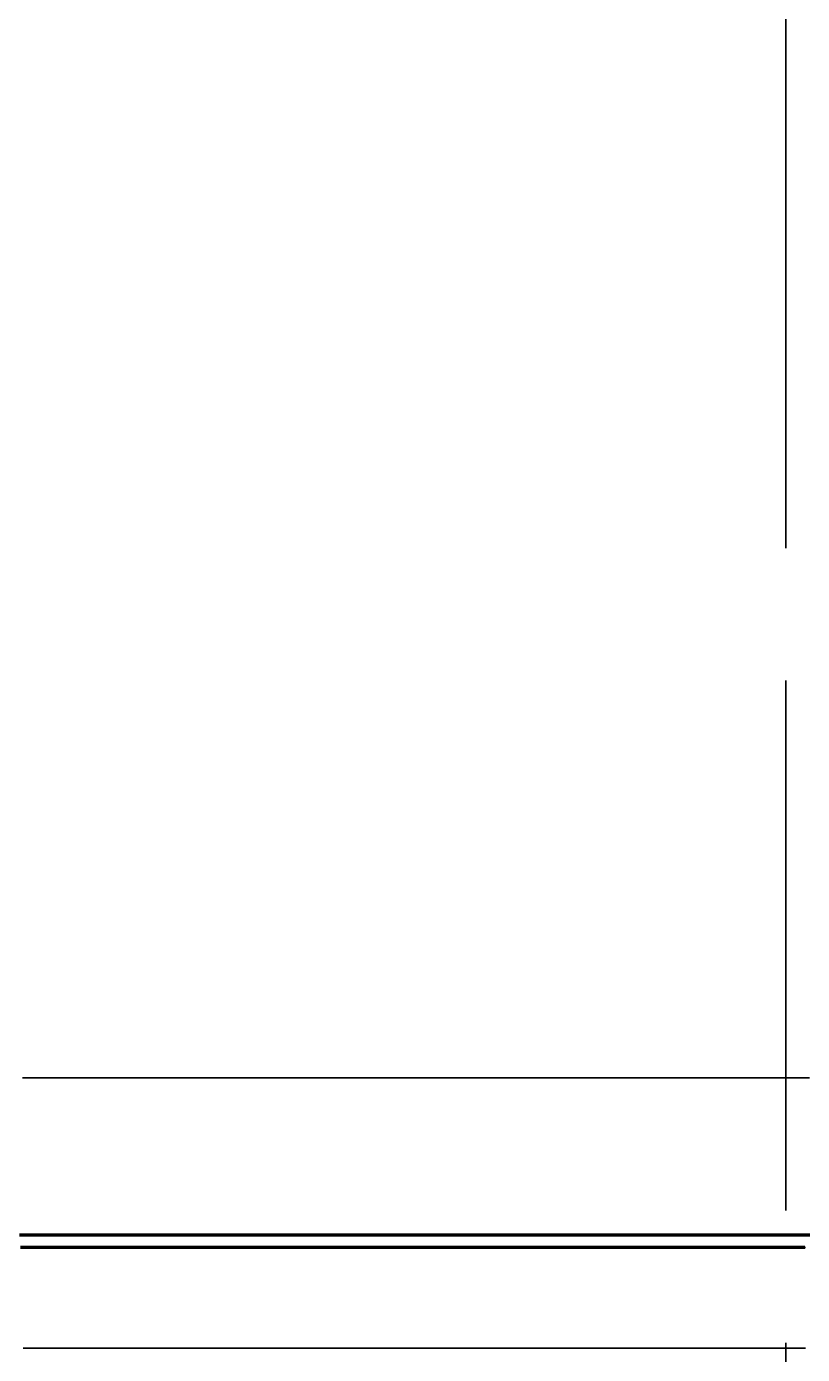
# Model space of a CAD drawing. Header units: millimetres. Extents: x 0 to 2382, y 0 to 420.
# Drawn here: x 282.48 to 288.34, y 228.6 to 238.62 of the extents above; entities that cross this region are included whole.
import ezdxf

# ---------------------------------------------------------------- set-up
doc = ezdxf.new("R2010")
doc.units = ezdxf.units.MM
doc.linetypes.add('IRAM-E-TRAZOS', pattern=[5, 4, -1])
doc.layers.add('01-VISIBLE', color=7, linetype='CONTINUOUS', lineweight=70)
doc.layers.add('02-OCULTA', color=4, linetype='IRAM-E-TRAZOS', lineweight=35)

msp = doc.modelspace()

# ---------------------------------------------------------------- linework, layer by layer
at = {"layer": '01-VISIBLE'}
for points in [[(282.43, 229.5), (282.494, 229.5), (282.558, 229.5), (282.622, 229.5), (282.686, 229.5), (282.75, 229.5), (282.815, 229.5), (282.879, 229.5), (282.943, 229.5), (283.007, 229.5), (283.071, 229.5), (283.136, 229.5), (283.2, 229.5), (283.264, 229.5), (283.328, 229.5), (283.392, 229.5), (283.457, 229.5), (283.521, 229.5), (283.585, 229.5), (283.649, 229.5), (283.713, 229.5), (283.778, 229.5), (283.842, 229.5), (283.906, 229.5), (283.97, 229.5), (284.034, 229.5), (284.098, 229.5), (284.163, 229.5), (284.227, 229.5), (284.291, 229.5), (284.355, 229.5), (284.419, 229.5), (284.484, 229.5), (284.548, 229.5), (284.612, 229.5), (284.676, 229.5), (284.74, 229.5), (284.805, 229.5), (284.869, 229.5), (284.933, 229.5), (284.997, 229.5), (285.061, 229.5), (285.126, 229.5), (285.19, 229.5), (285.254, 229.5), (285.318, 229.5), (285.382, 229.5), (285.446, 229.5), (285.511, 229.5), (285.575, 229.5), (285.639, 229.5), (285.703, 229.5), (285.767, 229.5), (285.832, 229.5), (285.896, 229.5), (285.96, 229.5), (286.024, 229.5), (286.088, 229.5), (286.153, 229.5), (286.217, 229.5), (286.281, 229.5), (286.345, 229.5), (286.409, 229.5), (286.473, 229.5), (286.538, 229.5), (286.602, 229.5), (286.666, 229.5), (286.73, 229.5), (286.794, 229.5), (286.859, 229.5), (286.923, 229.5), (286.987, 229.5), (287.051, 229.5), (287.115, 229.5), (287.18, 229.5), (287.244, 229.5), (287.308, 229.5), (287.372, 229.5), (287.436, 229.5), (287.501, 229.5), (287.565, 229.5), (287.629, 229.5), (287.693, 229.5), (287.757, 229.5), (287.821, 229.5), (287.886, 229.5), (287.95, 229.5), (288.014, 229.5), (288.078, 229.5), (288.142, 229.5), (288.207, 229.5), (288.271, 229.5), (288.335, 229.5), (288.399, 229.5)], [(288.357, 229.405), (288.293, 229.405), (288.229, 229.405), (288.166, 229.405), (288.102, 229.405), (288.038, 229.405), (287.975, 229.405), (287.911, 229.405), (287.848, 229.405), (287.784, 229.405), (287.72, 229.405), (287.657, 229.405), (287.593, 229.405), (287.529, 229.405), (287.466, 229.405), (287.402, 229.405), (287.338, 229.405), (287.275, 229.405), (287.211, 229.405), (287.147, 229.405), (287.084, 229.405), (287.02, 229.405), (286.956, 229.405), (286.893, 229.405), (286.829, 229.405), (286.765, 229.405), (286.702, 229.405), (286.638, 229.405), (286.574, 229.405), (286.511, 229.405), (286.447, 229.405), (286.383, 229.405), (286.32, 229.405), (286.256, 229.405), (286.192, 229.405), (286.129, 229.405), (286.065, 229.405), (286.001, 229.405), (285.938, 229.405), (285.874, 229.405), (285.81, 229.405), (285.747, 229.405), (285.683, 229.405), (285.619, 229.405), (285.556, 229.405), (285.492, 229.405), (285.428, 229.405), (285.365, 229.405), (285.301, 229.405), (285.237, 229.405), (285.174, 229.405), (285.11, 229.405), (285.046, 229.405), (284.983, 229.405), (284.919, 229.405), (284.855, 229.405), (284.792, 229.405), (284.728, 229.405), (284.664, 229.405), (284.601, 229.405), (284.537, 229.405), (284.474, 229.405), (284.41, 229.405), (284.346, 229.405), (284.283, 229.405), (284.219, 229.405), (284.155, 229.405), (284.092, 229.405), (284.028, 229.405), (283.964, 229.405), (283.901, 229.405), (283.837, 229.405), (283.773, 229.405), (283.71, 229.405), (283.646, 229.405), (283.582, 229.405), (283.519, 229.405), (283.455, 229.405), (283.391, 229.405), (283.328, 229.405), (283.264, 229.405), (283.2, 229.405), (283.137, 229.405), (283.073, 229.405), (283.009, 229.405), (282.946, 229.405), (282.882, 229.405), (282.818, 229.405), (282.755, 229.405), (282.691, 229.405), (282.627, 229.405), (282.564, 229.405), (282.5, 229.405), (282.436, 229.405)]]:
    msp.add_lwpolyline(points, dxfattribs=at)
at = {"layer": '02-OCULTA'}
msp.add_line((288.212, 219.685), (288.212, 312.118), dxfattribs=at)
for points in [[(288.361, 230.687), (288.311, 230.687), (288.261, 230.687), (288.211, 230.687), (288.161, 230.687), (288.111, 230.687), (288.061, 230.687), (288.011, 230.687), (287.961, 230.687), (287.911, 230.687), (287.86, 230.687), (287.81, 230.687), (287.76, 230.687), (287.71, 230.687), (287.66, 230.687), (287.61, 230.687), (287.56, 230.687), (287.51, 230.687), (287.46, 230.687), (287.41, 230.687), (287.36, 230.687), (287.31, 230.687), (287.26, 230.687), (287.21, 230.687), (287.16, 230.687), (287.109, 230.687), (287.059, 230.687), (287.009, 230.687), (286.959, 230.687), (286.909, 230.687), (286.859, 230.687), (286.809, 230.687), (286.759, 230.687), (286.709, 230.687), (286.659, 230.687), (286.609, 230.687), (286.559, 230.687), (286.509, 230.687), (286.459, 230.687), (286.409, 230.687), (286.358, 230.687), (286.308, 230.687), (286.258, 230.687), (286.208, 230.687), (286.158, 230.687), (286.108, 230.687), (286.058, 230.687), (286.008, 230.687), (285.958, 230.687), (285.908, 230.687), (285.858, 230.687), (285.808, 230.687), (285.758, 230.687), (285.708, 230.687), (285.658, 230.687), (285.607, 230.687), (285.557, 230.687), (285.507, 230.687), (285.457, 230.687), (285.407, 230.687), (285.357, 230.687), (285.307, 230.687), (285.257, 230.687), (285.207, 230.687), (285.157, 230.687), (285.107, 230.687), (285.057, 230.687), (285.007, 230.687), (284.957, 230.687), (284.907, 230.687), (284.857, 230.687), (284.806, 230.687), (284.756, 230.687), (284.706, 230.687), (284.656, 230.687), (284.606, 230.687), (284.556, 230.687), (284.506, 230.687), (284.456, 230.687), (284.406, 230.687), (284.356, 230.687), (284.306, 230.687), (284.256, 230.687), (284.206, 230.687), (284.156, 230.687), (284.106, 230.687), (284.055, 230.687), (284.005, 230.687), (283.955, 230.687), (283.905, 230.687), (283.855, 230.687), (283.805, 230.687), (283.755, 230.687), (283.705, 230.687), (283.655, 230.687), (283.605, 230.687), (283.555, 230.687), (283.505, 230.687), (283.455, 230.687), (283.405, 230.687), (283.355, 230.687), (283.304, 230.687), (283.254, 230.687), (283.204, 230.687), (283.154, 230.687), (283.104, 230.687), (283.054, 230.687), (283.004, 230.687), (282.954, 230.687), (282.904, 230.687), (282.854, 230.687), (282.804, 230.687), (282.754, 230.687), (282.704, 230.687), (282.654, 230.687), (282.604, 230.687), (282.553, 230.687), (282.503, 230.687), (282.453, 230.687)], [(282.456, 230.687), (282.549, 230.687), (282.642, 230.687), (282.734, 230.687), (282.827, 230.687), (282.92, 230.687), (283.013, 230.687), (283.105, 230.687), (283.198, 230.687), (283.291, 230.687), (283.384, 230.687), (283.476, 230.687), (283.569, 230.687), (283.662, 230.687), (283.755, 230.687), (283.847, 230.687), (283.94, 230.687), (284.033, 230.687), (284.126, 230.687), (284.218, 230.687), (284.311, 230.687), (284.404, 230.687), (284.497, 230.687), (284.589, 230.687), (284.682, 230.687), (284.775, 230.687), (284.868, 230.687), (284.96, 230.687), (285.053, 230.687), (285.146, 230.687), (285.239, 230.687), (285.331, 230.687), (285.424, 230.687), (285.517, 230.687), (285.61, 230.687), (285.702, 230.687), (285.795, 230.687), (285.888, 230.687), (285.981, 230.687), (286.073, 230.687), (286.166, 230.687), (286.259, 230.687), (286.352, 230.687), (286.444, 230.687), (286.537, 230.687), (286.63, 230.687), (286.723, 230.687), (286.815, 230.687), (286.908, 230.687), (287.001, 230.687), (287.094, 230.687), (287.186, 230.687), (287.279, 230.687), (287.372, 230.687), (287.465, 230.687), (287.557, 230.687), (287.65, 230.687), (287.743, 230.687), (287.836, 230.687), (287.928, 230.687), (288.021, 230.687), (288.114, 230.687), (288.207, 230.687), (288.299, 230.687), (288.392, 230.687)], [(288.362, 230.687), (288.312, 230.687), (288.262, 230.687), (288.212, 230.687), (288.162, 230.687), (288.112, 230.687), (288.062, 230.687), (288.012, 230.687), (287.962, 230.687), (287.912, 230.687), (287.862, 230.687), (287.812, 230.687), (287.762, 230.687), (287.712, 230.687), (287.662, 230.687), (287.612, 230.687), (287.562, 230.687), (287.512, 230.687), (287.462, 230.687), (287.412, 230.687), (287.362, 230.687), (287.312, 230.687), (287.262, 230.687), (287.212, 230.687), (287.162, 230.687), (287.112, 230.687), (287.062, 230.687), (287.012, 230.687), (286.962, 230.687), (286.912, 230.687), (286.862, 230.687), (286.812, 230.687), (286.762, 230.687), (286.712, 230.687), (286.662, 230.687), (286.612, 230.687), (286.562, 230.687), (286.512, 230.687), (286.462, 230.687), (286.412, 230.687), (286.362, 230.687), (286.312, 230.687), (286.262, 230.687), (286.212, 230.687), (286.162, 230.687), (286.112, 230.687), (286.062, 230.687), (286.012, 230.687), (285.962, 230.687), (285.912, 230.687), (285.862, 230.687), (285.812, 230.687), (285.762, 230.687), (285.712, 230.687), (285.662, 230.687), (285.612, 230.687), (285.562, 230.687), (285.512, 230.687), (285.462, 230.687), (285.412, 230.687), (285.362, 230.687), (285.312, 230.687), (285.262, 230.687), (285.212, 230.687), (285.162, 230.687), (285.112, 230.687), (285.062, 230.687), (285.012, 230.687), (284.962, 230.687), (284.912, 230.687), (284.862, 230.687), (284.812, 230.687), (284.762, 230.687), (284.712, 230.687), (284.662, 230.687), (284.612, 230.687), (284.562, 230.687), (284.512, 230.687), (284.462, 230.687), (284.412, 230.687), (284.362, 230.687), (284.312, 230.687), (284.262, 230.687), (284.212, 230.687), (284.162, 230.687), (284.112, 230.687), (284.062, 230.687), (284.012, 230.687), (283.962, 230.687), (283.912, 230.687), (283.862, 230.687), (283.812, 230.687), (283.762, 230.687), (283.712, 230.687), (283.662, 230.687), (283.612, 230.687), (283.562, 230.687), (283.512, 230.687), (283.462, 230.687), (283.412, 230.687), (283.362, 230.687), (283.312, 230.687), (283.262, 230.687), (283.212, 230.687), (283.162, 230.687), (283.112, 230.687), (283.062, 230.687), (283.012, 230.687), (282.962, 230.687), (282.912, 230.687), (282.862, 230.687), (282.812, 230.687), (282.762, 230.687), (282.712, 230.687), (282.662, 230.687), (282.612, 230.687), (282.562, 230.687), (282.512, 230.687), (282.462, 230.687)], [(282.468, 230.687), (282.563, 230.687), (282.659, 230.687), (282.754, 230.687), (282.849, 230.687), (282.944, 230.687), (283.039, 230.687), (283.134, 230.687), (283.229, 230.687), (283.324, 230.687), (283.42, 230.687), (283.515, 230.687), (283.61, 230.687), (283.705, 230.687), (283.8, 230.687), (283.895, 230.687), (283.99, 230.687), (284.085, 230.687), (284.181, 230.687), (284.276, 230.687), (284.371, 230.687), (284.466, 230.687), (284.561, 230.687), (284.656, 230.687), (284.751, 230.687), (284.846, 230.687), (284.942, 230.687), (285.037, 230.687), (285.132, 230.687), (285.227, 230.687), (285.322, 230.687), (285.417, 230.687), (285.512, 230.687), (285.607, 230.687), (285.703, 230.687), (285.798, 230.687), (285.893, 230.687), (285.988, 230.687), (286.083, 230.687), (286.178, 230.687), (286.273, 230.687), (286.368, 230.687), (286.464, 230.687), (286.559, 230.687), (286.654, 230.687), (286.749, 230.687), (286.844, 230.687), (286.939, 230.687), (287.034, 230.687), (287.129, 230.687), (287.225, 230.687), (287.32, 230.687), (287.415, 230.687), (287.51, 230.687), (287.605, 230.687), (287.7, 230.687), (287.795, 230.687), (287.89, 230.687), (287.986, 230.687), (288.081, 230.687), (288.176, 230.687), (288.271, 230.687), (288.366, 230.687)], [(288.361, 229.5), (288.311, 229.5), (288.261, 229.5), (288.211, 229.5), (288.161, 229.5), (288.111, 229.5), (288.061, 229.5), (288.011, 229.5), (287.961, 229.5), (287.911, 229.5), (287.86, 229.5), (287.81, 229.5), (287.76, 229.5), (287.71, 229.5), (287.66, 229.5), (287.61, 229.5), (287.56, 229.5), (287.51, 229.5), (287.46, 229.5), (287.41, 229.5), (287.36, 229.5), (287.31, 229.5), (287.26, 229.5), (287.21, 229.5), (287.16, 229.5), (287.109, 229.5), (287.059, 229.5), (287.009, 229.5), (286.959, 229.5), (286.909, 229.5), (286.859, 229.5), (286.809, 229.5), (286.759, 229.5), (286.709, 229.5), (286.659, 229.5), (286.609, 229.5), (286.559, 229.5), (286.509, 229.5), (286.459, 229.5), (286.409, 229.5), (286.358, 229.5), (286.308, 229.5), (286.258, 229.5), (286.208, 229.5), (286.158, 229.5), (286.108, 229.5), (286.058, 229.5), (286.008, 229.5), (285.958, 229.5), (285.908, 229.5), (285.858, 229.5), (285.808, 229.5), (285.758, 229.5), (285.708, 229.5), (285.658, 229.5), (285.607, 229.5), (285.557, 229.5), (285.507, 229.5), (285.457, 229.5), (285.407, 229.5), (285.357, 229.5), (285.307, 229.5), (285.257, 229.5), (285.207, 229.5), (285.157, 229.5), (285.107, 229.5), (285.057, 229.5), (285.007, 229.5), (284.957, 229.5), (284.907, 229.5), (284.857, 229.5), (284.806, 229.5), (284.756, 229.5), (284.706, 229.5), (284.656, 229.5), (284.606, 229.5), (284.556, 229.5), (284.506, 229.5), (284.456, 229.5), (284.406, 229.5), (284.356, 229.5), (284.306, 229.5), (284.256, 229.5), (284.206, 229.5), (284.156, 229.5), (284.106, 229.5), (284.055, 229.5), (284.005, 229.5), (283.955, 229.5), (283.905, 229.5), (283.855, 229.5), (283.805, 229.5), (283.755, 229.5), (283.705, 229.5), (283.655, 229.5), (283.605, 229.5), (283.555, 229.5), (283.505, 229.5), (283.455, 229.5), (283.405, 229.5), (283.355, 229.5), (283.304, 229.5), (283.254, 229.5), (283.204, 229.5), (283.154, 229.5), (283.104, 229.5), (283.054, 229.5), (283.004, 229.5), (282.954, 229.5), (282.904, 229.5), (282.854, 229.5), (282.804, 229.5), (282.754, 229.5), (282.704, 229.5), (282.654, 229.5), (282.604, 229.5), (282.553, 229.5), (282.503, 229.5), (282.453, 229.5)], [(288.361, 229.5), (288.311, 229.5), (288.261, 229.5), (288.211, 229.5), (288.161, 229.5), (288.111, 229.5), (288.061, 229.5), (288.011, 229.5), (287.961, 229.5), (287.911, 229.5), (287.86, 229.5), (287.81, 229.5), (287.76, 229.5), (287.71, 229.5), (287.66, 229.5), (287.61, 229.5), (287.56, 229.5), (287.51, 229.5), (287.46, 229.5), (287.41, 229.5), (287.36, 229.5), (287.31, 229.5), (287.26, 229.5), (287.21, 229.5), (287.16, 229.5), (287.109, 229.5), (287.059, 229.5), (287.009, 229.5), (286.959, 229.5), (286.909, 229.5), (286.859, 229.5), (286.809, 229.5), (286.759, 229.5), (286.709, 229.5), (286.659, 229.5), (286.609, 229.5), (286.559, 229.5), (286.509, 229.5), (286.459, 229.5), (286.409, 229.5), (286.358, 229.5), (286.308, 229.5), (286.258, 229.5), (286.208, 229.5), (286.158, 229.5), (286.108, 229.5), (286.058, 229.5), (286.008, 229.5), (285.958, 229.5), (285.908, 229.5), (285.858, 229.5), (285.808, 229.5), (285.758, 229.5), (285.708, 229.5), (285.658, 229.5), (285.607, 229.5), (285.557, 229.5), (285.507, 229.5), (285.457, 229.5), (285.407, 229.5), (285.357, 229.5), (285.307, 229.5), (285.257, 229.5), (285.207, 229.5), (285.157, 229.5), (285.107, 229.5), (285.057, 229.5), (285.007, 229.5), (284.957, 229.5), (284.907, 229.5), (284.857, 229.5), (284.806, 229.5), (284.756, 229.5), (284.706, 229.5), (284.656, 229.5), (284.606, 229.5), (284.556, 229.5), (284.506, 229.5), (284.456, 229.5), (284.406, 229.5), (284.356, 229.5), (284.306, 229.5), (284.256, 229.5), (284.206, 229.5), (284.156, 229.5), (284.106, 229.5), (284.055, 229.5), (284.005, 229.5), (283.955, 229.5), (283.905, 229.5), (283.855, 229.5), (283.805, 229.5), (283.755, 229.5), (283.705, 229.5), (283.655, 229.5), (283.605, 229.5), (283.555, 229.5), (283.505, 229.5), (283.455, 229.5), (283.405, 229.5), (283.355, 229.5), (283.304, 229.5), (283.254, 229.5), (283.204, 229.5), (283.154, 229.5), (283.104, 229.5), (283.054, 229.5), (283.004, 229.5), (282.954, 229.5), (282.904, 229.5), (282.854, 229.5), (282.804, 229.5), (282.754, 229.5), (282.704, 229.5), (282.654, 229.5), (282.604, 229.5), (282.553, 229.5), (282.503, 229.5), (282.453, 229.5)], [(282.456, 229.5), (282.549, 229.5), (282.642, 229.5), (282.734, 229.5), (282.827, 229.5), (282.92, 229.5), (283.013, 229.5), (283.105, 229.5), (283.198, 229.5), (283.291, 229.5), (283.384, 229.5), (283.476, 229.5), (283.569, 229.5), (283.662, 229.5), (283.755, 229.5), (283.847, 229.5), (283.94, 229.5), (284.033, 229.5), (284.126, 229.5), (284.218, 229.5), (284.311, 229.5), (284.404, 229.5), (284.497, 229.5), (284.589, 229.5), (284.682, 229.5), (284.775, 229.5), (284.868, 229.5), (284.96, 229.5), (285.053, 229.5), (285.146, 229.5), (285.239, 229.5), (285.331, 229.5), (285.424, 229.5), (285.517, 229.5), (285.61, 229.5), (285.702, 229.5), (285.795, 229.5), (285.888, 229.5), (285.981, 229.5), (286.073, 229.5), (286.166, 229.5), (286.259, 229.5), (286.352, 229.5), (286.444, 229.5), (286.537, 229.5), (286.63, 229.5), (286.723, 229.5), (286.815, 229.5), (286.908, 229.5), (287.001, 229.5), (287.094, 229.5), (287.186, 229.5), (287.279, 229.5), (287.372, 229.5), (287.465, 229.5), (287.557, 229.5), (287.65, 229.5), (287.743, 229.5), (287.836, 229.5), (287.928, 229.5), (288.021, 229.5), (288.114, 229.5), (288.207, 229.5), (288.299, 229.5), (288.392, 229.5)], [(288.362, 229.5), (288.312, 229.5), (288.262, 229.5), (288.212, 229.5), (288.162, 229.5), (288.112, 229.5), (288.062, 229.5), (288.012, 229.5), (287.962, 229.5), (287.912, 229.5), (287.862, 229.5), (287.812, 229.5), (287.762, 229.5), (287.712, 229.5), (287.662, 229.5), (287.612, 229.5), (287.562, 229.5), (287.512, 229.5), (287.462, 229.5), (287.412, 229.5), (287.362, 229.5), (287.312, 229.5), (287.262, 229.5), (287.212, 229.5), (287.162, 229.5), (287.112, 229.5), (287.062, 229.5), (287.012, 229.5), (286.962, 229.5), (286.912, 229.5), (286.862, 229.5), (286.812, 229.5), (286.762, 229.5), (286.712, 229.5), (286.662, 229.5), (286.612, 229.5), (286.562, 229.5), (286.512, 229.5), (286.462, 229.5), (286.412, 229.5), (286.362, 229.5), (286.312, 229.5), (286.262, 229.5), (286.212, 229.5), (286.162, 229.5), (286.112, 229.5), (286.062, 229.5), (286.012, 229.5), (285.962, 229.5), (285.912, 229.5), (285.862, 229.5), (285.812, 229.5), (285.762, 229.5), (285.712, 229.5), (285.662, 229.5), (285.612, 229.5), (285.562, 229.5), (285.512, 229.5), (285.462, 229.5), (285.412, 229.5), (285.362, 229.5), (285.312, 229.5), (285.262, 229.5), (285.212, 229.5), (285.162, 229.5), (285.112, 229.5), (285.062, 229.5), (285.012, 229.5), (284.962, 229.5), (284.912, 229.5), (284.862, 229.5), (284.812, 229.5), (284.762, 229.5), (284.712, 229.5), (284.662, 229.5), (284.612, 229.5), (284.562, 229.5), (284.512, 229.5), (284.462, 229.5), (284.412, 229.5), (284.362, 229.5), (284.312, 229.5), (284.262, 229.5), (284.212, 229.5), (284.162, 229.5), (284.112, 229.5), (284.062, 229.5), (284.012, 229.5), (283.962, 229.5), (283.912, 229.5), (283.862, 229.5), (283.812, 229.5), (283.762, 229.5), (283.712, 229.5), (283.662, 229.5), (283.612, 229.5), (283.562, 229.5), (283.512, 229.5), (283.462, 229.5), (283.412, 229.5), (283.362, 229.5), (283.312, 229.5), (283.262, 229.5), (283.212, 229.5), (283.162, 229.5), (283.112, 229.5), (283.062, 229.5), (283.012, 229.5), (282.962, 229.5), (282.912, 229.5), (282.862, 229.5), (282.812, 229.5), (282.762, 229.5), (282.712, 229.5), (282.662, 229.5), (282.612, 229.5), (282.562, 229.5), (282.512, 229.5), (282.462, 229.5)], [(288.362, 229.5), (288.312, 229.5), (288.262, 229.5), (288.212, 229.5), (288.162, 229.5), (288.112, 229.5), (288.062, 229.5), (288.012, 229.5), (287.962, 229.5), (287.912, 229.5), (287.862, 229.5), (287.812, 229.5), (287.762, 229.5), (287.712, 229.5), (287.662, 229.5), (287.612, 229.5), (287.562, 229.5), (287.512, 229.5), (287.462, 229.5), (287.412, 229.5), (287.362, 229.5), (287.312, 229.5), (287.262, 229.5), (287.212, 229.5), (287.162, 229.5), (287.112, 229.5), (287.062, 229.5), (287.012, 229.5), (286.962, 229.5), (286.912, 229.5), (286.862, 229.5), (286.812, 229.5), (286.762, 229.5), (286.712, 229.5), (286.662, 229.5), (286.612, 229.5), (286.562, 229.5), (286.512, 229.5), (286.462, 229.5), (286.412, 229.5), (286.362, 229.5), (286.312, 229.5), (286.262, 229.5), (286.212, 229.5), (286.162, 229.5), (286.112, 229.5), (286.062, 229.5), (286.012, 229.5), (285.962, 229.5), (285.912, 229.5), (285.862, 229.5), (285.812, 229.5), (285.762, 229.5), (285.712, 229.5), (285.662, 229.5), (285.612, 229.5), (285.562, 229.5), (285.512, 229.5), (285.462, 229.5), (285.412, 229.5), (285.362, 229.5), (285.312, 229.5), (285.262, 229.5), (285.212, 229.5), (285.162, 229.5), (285.112, 229.5), (285.062, 229.5), (285.012, 229.5), (284.962, 229.5), (284.912, 229.5), (284.862, 229.5), (284.812, 229.5), (284.762, 229.5), (284.712, 229.5), (284.662, 229.5), (284.612, 229.5), (284.562, 229.5), (284.512, 229.5), (284.462, 229.5), (284.412, 229.5), (284.362, 229.5), (284.312, 229.5), (284.262, 229.5), (284.212, 229.5), (284.162, 229.5), (284.112, 229.5), (284.062, 229.5), (284.012, 229.5), (283.962, 229.5), (283.912, 229.5), (283.862, 229.5), (283.812, 229.5), (283.762, 229.5), (283.712, 229.5), (283.662, 229.5), (283.612, 229.5), (283.562, 229.5), (283.512, 229.5), (283.462, 229.5), (283.412, 229.5), (283.362, 229.5), (283.312, 229.5), (283.262, 229.5), (283.212, 229.5), (283.162, 229.5), (283.112, 229.5), (283.062, 229.5), (283.012, 229.5), (282.962, 229.5), (282.912, 229.5), (282.862, 229.5), (282.812, 229.5), (282.762, 229.5), (282.712, 229.5), (282.662, 229.5), (282.612, 229.5), (282.562, 229.5), (282.512, 229.5), (282.462, 229.5)], [(282.468, 229.5), (282.563, 229.5), (282.659, 229.5), (282.754, 229.5), (282.849, 229.5), (282.944, 229.5), (283.039, 229.5), (283.134, 229.5), (283.229, 229.5), (283.324, 229.5), (283.42, 229.5), (283.515, 229.5), (283.61, 229.5), (283.705, 229.5), (283.8, 229.5), (283.895, 229.5), (283.99, 229.5), (284.085, 229.5), (284.181, 229.5), (284.276, 229.5), (284.371, 229.5), (284.466, 229.5), (284.561, 229.5), (284.656, 229.5), (284.751, 229.5), (284.846, 229.5), (284.942, 229.5), (285.037, 229.5), (285.132, 229.5), (285.227, 229.5), (285.322, 229.5), (285.417, 229.5), (285.512, 229.5), (285.607, 229.5), (285.703, 229.5), (285.798, 229.5), (285.893, 229.5), (285.988, 229.5), (286.083, 229.5), (286.178, 229.5), (286.273, 229.5), (286.368, 229.5), (286.464, 229.5), (286.559, 229.5), (286.654, 229.5), (286.749, 229.5), (286.844, 229.5), (286.939, 229.5), (287.034, 229.5), (287.129, 229.5), (287.225, 229.5), (287.32, 229.5), (287.415, 229.5), (287.51, 229.5), (287.605, 229.5), (287.7, 229.5), (287.795, 229.5), (287.89, 229.5), (287.986, 229.5), (288.081, 229.5), (288.176, 229.5), (288.271, 229.5), (288.366, 229.5)], [(282.468, 229.5), (282.563, 229.5), (282.659, 229.5), (282.754, 229.5), (282.849, 229.5), (282.944, 229.5), (283.039, 229.5), (283.134, 229.5), (283.229, 229.5), (283.324, 229.5), (283.42, 229.5), (283.515, 229.5), (283.61, 229.5), (283.705, 229.5), (283.8, 229.5), (283.895, 229.5), (283.99, 229.5), (284.085, 229.5), (284.181, 229.5), (284.276, 229.5), (284.371, 229.5), (284.466, 229.5), (284.561, 229.5), (284.656, 229.5), (284.751, 229.5), (284.846, 229.5), (284.942, 229.5), (285.037, 229.5), (285.132, 229.5), (285.227, 229.5), (285.322, 229.5), (285.417, 229.5), (285.512, 229.5), (285.607, 229.5), (285.703, 229.5), (285.798, 229.5), (285.893, 229.5), (285.988, 229.5), (286.083, 229.5), (286.178, 229.5), (286.273, 229.5), (286.368, 229.5), (286.464, 229.5), (286.559, 229.5), (286.654, 229.5), (286.749, 229.5), (286.844, 229.5), (286.939, 229.5), (287.034, 229.5), (287.129, 229.5), (287.225, 229.5), (287.32, 229.5), (287.415, 229.5), (287.51, 229.5), (287.605, 229.5), (287.7, 229.5), (287.795, 229.5), (287.89, 229.5), (287.986, 229.5), (288.081, 229.5), (288.176, 229.5), (288.271, 229.5), (288.366, 229.5)], [(288.362, 229.405), (288.312, 229.405), (288.262, 229.405), (288.212, 229.405), (288.162, 229.405), (288.112, 229.405), (288.062, 229.405), (288.012, 229.405), (287.962, 229.405), (287.912, 229.405), (287.861, 229.405), (287.811, 229.405), (287.761, 229.405), (287.711, 229.405), (287.661, 229.405), (287.611, 229.405), (287.561, 229.405), (287.511, 229.405), (287.461, 229.405), (287.411, 229.405), (287.361, 229.405), (287.311, 229.405), (287.261, 229.405), (287.211, 229.405), (287.161, 229.405), (287.111, 229.405), (287.061, 229.405), (287.011, 229.405), (286.961, 229.405), (286.911, 229.405), (286.861, 229.405), (286.811, 229.405), (286.761, 229.405), (286.711, 229.405), (286.661, 229.405), (286.611, 229.405), (286.561, 229.405), (286.511, 229.405), (286.461, 229.405), (286.411, 229.405), (286.361, 229.405), (286.31, 229.405), (286.26, 229.405), (286.21, 229.405), (286.16, 229.405), (286.11, 229.405), (286.06, 229.405), (286.01, 229.405), (285.96, 229.405), (285.91, 229.405), (285.86, 229.405), (285.81, 229.405), (285.76, 229.405), (285.71, 229.405), (285.66, 229.405), (285.61, 229.405), (285.56, 229.405), (285.51, 229.405), (285.46, 229.405), (285.41, 229.405), (285.36, 229.405), (285.31, 229.405), (285.26, 229.405), (285.21, 229.405), (285.16, 229.405), (285.11, 229.405), (285.06, 229.405), (285.01, 229.405), (284.96, 229.405), (284.91, 229.405), (284.86, 229.405), (284.81, 229.405), (284.759, 229.405), (284.709, 229.405), (284.659, 229.405), (284.609, 229.405), (284.559, 229.405), (284.509, 229.405), (284.459, 229.405), (284.409, 229.405), (284.359, 229.405), (284.309, 229.405), (284.259, 229.405), (284.209, 229.405), (284.159, 229.405), (284.109, 229.405), (284.059, 229.405), (284.009, 229.405), (283.959, 229.405), (283.909, 229.405), (283.859, 229.405), (283.809, 229.405), (283.759, 229.405), (283.709, 229.405), (283.659, 229.405), (283.609, 229.405), (283.559, 229.405), (283.509, 229.405), (283.459, 229.405), (283.409, 229.405), (283.359, 229.405), (283.309, 229.405), (283.259, 229.405), (283.208, 229.405), (283.158, 229.405), (283.108, 229.405), (283.058, 229.405), (283.008, 229.405), (282.958, 229.405), (282.908, 229.405), (282.858, 229.405), (282.808, 229.405), (282.758, 229.405), (282.708, 229.405), (282.658, 229.405), (282.608, 229.405), (282.558, 229.405), (282.508, 229.405), (282.458, 229.405)], [(282.458, 228.645), (282.508, 228.645), (282.558, 228.645), (282.608, 228.645), (282.658, 228.645), (282.708, 228.645), (282.758, 228.645), (282.808, 228.645), (282.858, 228.645), (282.908, 228.645), (282.958, 228.645), (283.008, 228.645), (283.058, 228.645), (283.108, 228.645), (283.158, 228.645), (283.208, 228.645), (283.259, 228.645), (283.309, 228.645), (283.359, 228.645), (283.409, 228.645), (283.459, 228.645), (283.509, 228.645), (283.559, 228.645), (283.609, 228.645), (283.659, 228.645), (283.709, 228.645), (283.759, 228.645), (283.809, 228.645), (283.859, 228.645), (283.909, 228.645), (283.959, 228.645), (284.009, 228.645), (284.059, 228.645), (284.109, 228.645), (284.159, 228.645), (284.209, 228.645), (284.259, 228.645), (284.309, 228.645), (284.359, 228.645), (284.409, 228.645), (284.459, 228.645), (284.509, 228.645), (284.559, 228.645), (284.609, 228.645), (284.659, 228.645), (284.709, 228.645), (284.759, 228.645), (284.81, 228.645), (284.86, 228.645), (284.91, 228.645), (284.96, 228.645), (285.01, 228.645), (285.06, 228.645), (285.11, 228.645), (285.16, 228.645), (285.21, 228.645), (285.26, 228.645), (285.31, 228.645), (285.36, 228.645), (285.41, 228.645), (285.46, 228.645), (285.51, 228.645), (285.56, 228.645), (285.61, 228.645), (285.66, 228.645), (285.71, 228.645), (285.76, 228.645), (285.81, 228.645), (285.86, 228.645), (285.91, 228.645), (285.96, 228.645), (286.01, 228.645), (286.06, 228.645), (286.11, 228.645), (286.16, 228.645), (286.21, 228.645), (286.26, 228.645), (286.31, 228.645), (286.361, 228.645), (286.411, 228.645), (286.461, 228.645), (286.511, 228.645), (286.561, 228.645), (286.611, 228.645), (286.661, 228.645), (286.711, 228.645), (286.761, 228.645), (286.811, 228.645), (286.861, 228.645), (286.911, 228.645), (286.961, 228.645), (287.011, 228.645), (287.061, 228.645), (287.111, 228.645), (287.161, 228.645), (287.211, 228.645), (287.261, 228.645), (287.311, 228.645), (287.361, 228.645), (287.411, 228.645), (287.461, 228.645), (287.511, 228.645), (287.561, 228.645), (287.611, 228.645), (287.661, 228.645), (287.711, 228.645), (287.761, 228.645), (287.811, 228.645), (287.861, 228.645), (287.912, 228.645), (287.962, 228.645), (288.012, 228.645), (288.062, 228.645), (288.112, 228.645), (288.162, 228.645), (288.212, 228.645), (288.262, 228.645), (288.312, 228.645), (288.362, 228.645)], [(282.478, 228.645), (282.574, 228.645), (282.671, 228.645), (282.767, 228.645), (282.863, 228.645), (282.96, 228.645), (283.056, 228.645), (283.152, 228.645), (283.248, 228.645), (283.345, 228.645), (283.441, 228.645), (283.537, 228.645), (283.634, 228.645), (283.73, 228.645), (283.826, 228.645), (283.923, 228.645), (284.019, 228.645), (284.115, 228.645), (284.212, 228.645), (284.308, 228.645), (284.404, 228.645), (284.501, 228.645), (284.597, 228.645), (284.693, 228.645), (284.789, 228.645), (284.886, 228.645), (284.982, 228.645), (285.078, 228.645), (285.175, 228.645), (285.271, 228.645), (285.367, 228.645), (285.464, 228.645), (285.56, 228.645), (285.656, 228.645), (285.753, 228.645), (285.849, 228.645), (285.945, 228.645), (286.042, 228.645), (286.138, 228.645), (286.234, 228.645), (286.33, 228.645), (286.427, 228.645), (286.523, 228.645), (286.619, 228.645), (286.716, 228.645), (286.812, 228.645), (286.908, 228.645), (287.005, 228.645), (287.101, 228.645), (287.197, 228.645), (287.294, 228.645), (287.39, 228.645), (287.486, 228.645), (287.583, 228.645), (287.679, 228.645), (287.775, 228.645), (287.871, 228.645), (287.968, 228.645), (288.064, 228.645), (288.16, 228.645), (288.257, 228.645), (288.353, 228.645)]]:
    msp.add_lwpolyline(points, dxfattribs=at)

doc.saveas('drawing.dxf')
